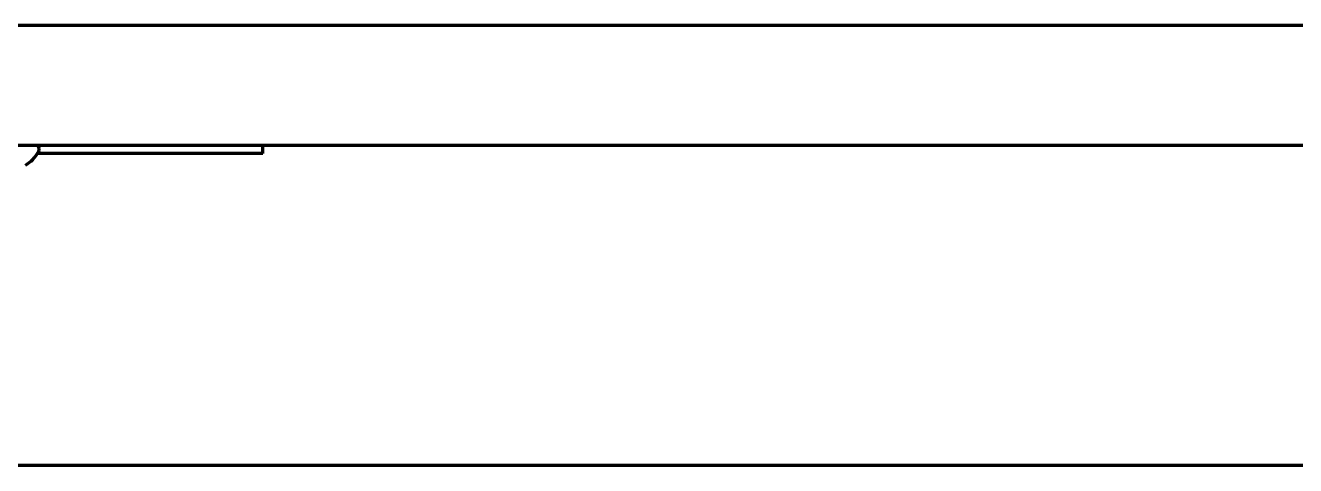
# Model space of a CAD drawing. Header units: inches. Extents: x -2405 to 7588, y 441 to 5654.
# Drawn here: x 2687.1 to 2845.9, y 2395.1 to 2450.1 of the extents above; entities that cross this region are included whole.
import ezdxf

# ---------------------------------------------------------------- set-up
doc = ezdxf.new("R2010")
doc.units = ezdxf.units.IN

msp = doc.modelspace()

# ---------------------------------------------------------------- linework, layer by layer
at = {"linetype": 'Continuous', "lineweight": 70}
for p, q in [((2864.58, 2450.13), (2316.98, 2450.13)), ((2957.18, 2435.13), (2222.38, 2435.13)), ((2716.78, 2434.13), (2716.78, 2435.13)), ((2712.78, 2434.13), (2688.6, 2434.13)), ((2688.78, 2434.53), (2688.78, 2434.73)), ((2716.78, 2434.13), (2712.78, 2434.13)), ((2918.27, 2395.13), (2604.92, 2395.13))]:
    msp.add_line(p, q, dxfattribs=at)
for centre, radius, start, end in [((2688.38, 2434.73), 0.4, 0, 90), ((2684.58, 2436.75), 4.8, 301.3727, 329.6988), ((2688.38, 2434.53), 0.4, 329.6988, 0)]:
    msp.add_arc(centre, radius, start, end, dxfattribs=at)

doc.saveas('drawing.dxf')
